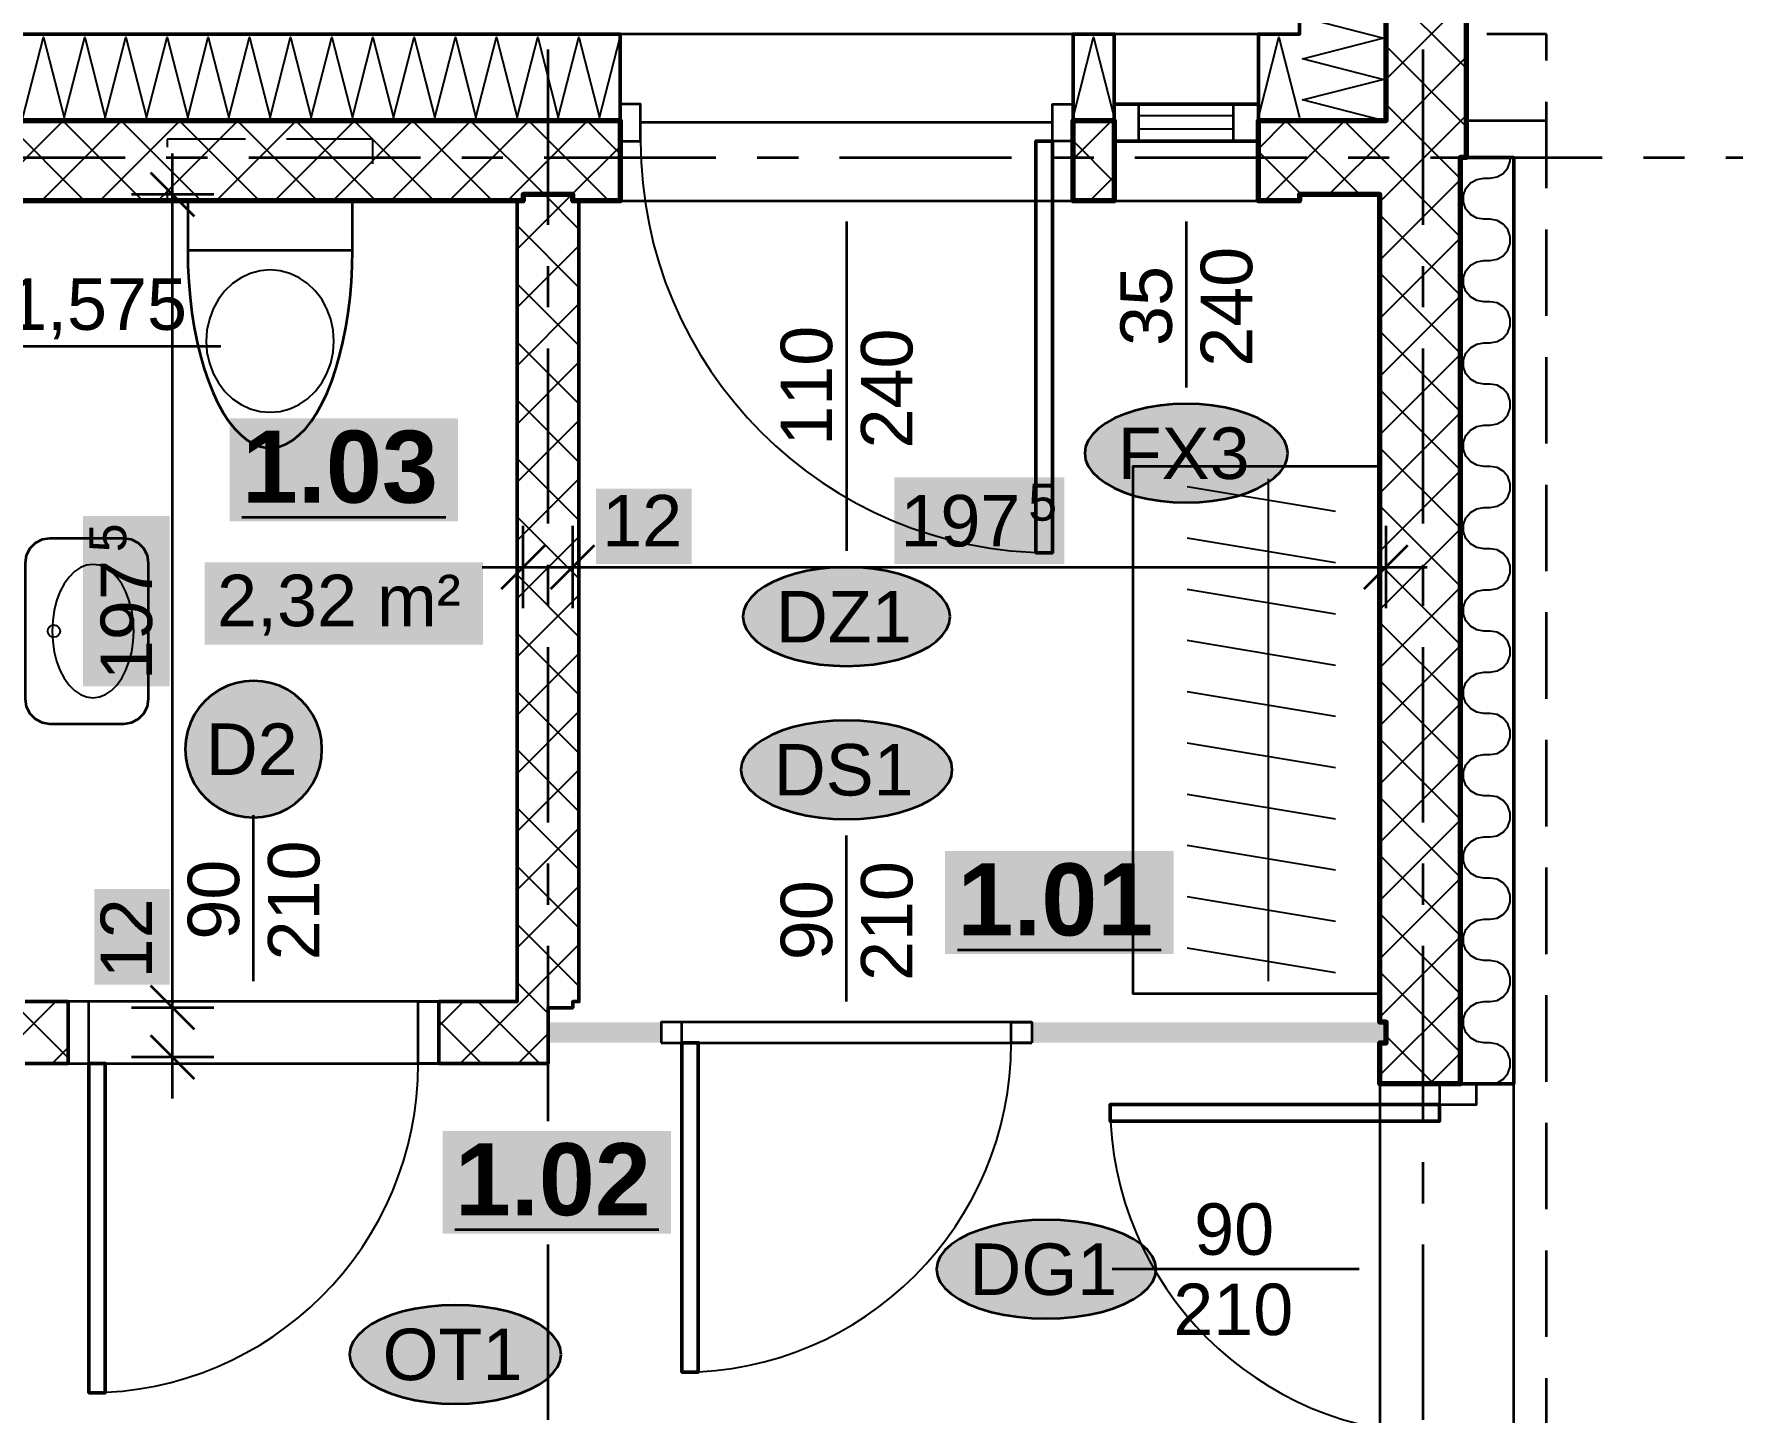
# Model space of a CAD drawing. Header units: metres. Extents: x -6.2 to 22.3, y -6.3 to 13.3.
# Drawn here: x 8.627 to 12.75, y 5.703 to 9.05 of the extents above; entities that cross this region are included whole.
import ezdxf

# ---------------------------------------------------------------- set-up
doc = ezdxf.new("R2010")
doc.units = ezdxf.units.M
doc.linetypes.add('KRESKOWA', pattern=[5.25, 4.2, -1.05])
doc.linetypes.add('PUNKTOWA', pattern=[10.5, 8.4, -1.05, 0, -1.05])
for name, color, linetype, lineweight in [('A-DRZWI', 3, 'Continuous', 35), ('A-KRESKOWANIE', 8, 'Continuous', 18), ('A-MASKA', 7, 'Continuous', 18), ('A-MEBLE', 8, 'Continuous', 18), ('A-NAD-CIECIEM', 8, 'KRESKOWA', 25), ('A-OKNA', 3, 'Continuous', 35), ('A-OPISY', 2, 'Continuous', 25), ('A-OSIE', 1, 'PUNKTOWA', 25), ('A-POMIESZCZENIA', 2, 'Continuous', 25), ('A-RZEDNE', 1, 'Continuous', 25), ('A-SANITARNE', 6, 'Continuous', 25), ('A-SCIANY-DZIAL', 7, 'Continuous', 35), ('A-SCIANY-IZOL', 4, 'Continuous', 35), ('A-SCIANY-KONSTR', 7, 'Continuous', 50), ('A-WIDOK', 7, 'Continuous', 25), ('A-WYMIARY', 1, 'Continuous', 25), ('A-WYPELNIENIA', 9, 'Continuous', 18)]:
    doc.layers.add(name, color=color, linetype=linetype, lineweight=lineweight)
doc.styles.add('PL_ARIAL', font='arial.ttf')
doc.styles.add('PL_ARIAL_B', font='arialbd.ttf')

msp = doc.modelspace()

# ---------------------------------------------------------------- hatches: boundary and pattern name
at = {"layer": 'A-MASKA', "true_color": 0xffffff}
for points in [[(10.7158, 7.763), (11.1292, 7.763), (11.1292, 7.973), (10.7158, 7.973)], [(9.9915, 7.763), (10.2236, 7.763), (10.2236, 7.9455), (9.9915, 7.9455)], [(8.956, 7.4658), (8.956, 7.8792), (8.746, 7.8792), (8.746, 7.4658)], [(8.956, 6.7415), (8.956, 6.9736), (8.7735, 6.9736), (8.7735, 6.7415)]]:
    msp.add_hatch(color=7, dxfattribs=at).paths.add_polyline_path(points)
at = {"layer": 'A-OPISY', "true_color": 0xffffff}
for points in [[(11.6716, 8.0319), (11.6695, 8.0475), (11.6632, 8.0629), (11.6528, 8.0778), (11.6386, 8.0919), (11.6206, 8.1049), (11.5994, 8.1167), (11.5751, 8.1271), (11.5483, 8.1358), (11.5194, 8.1427), (11.4888, 8.1478), (11.4572, 8.1509), (11.425, 8.1519), (11.3928, 8.1509), (11.3612, 8.1478), (11.3306, 8.1427), (11.3017, 8.1358), (11.2749, 8.1271), (11.2506, 8.1167), (11.2294, 8.1049), (11.2114, 8.0919), (11.1972, 8.0778), (11.1868, 8.0629), (11.1805, 8.0475), (11.1784, 8.0319), (11.1805, 8.0162), (11.1868, 8.0008), (11.1972, 7.986), (11.2114, 7.9719), (11.2294, 7.9588), (11.2506, 7.947), (11.2749, 7.9367), (11.3017, 7.928), (11.3306, 7.921), (11.3612, 7.916), (11.3928, 7.9129), (11.425, 7.9119), (11.4572, 7.9129), (11.4888, 7.916), (11.5194, 7.921), (11.5483, 7.928), (11.5751, 7.9367), (11.5994, 7.947), (11.6206, 7.9588), (11.6386, 7.9719), (11.6528, 7.986), (11.6632, 8.0008), (11.6695, 8.0162)], [(10.8516, 7.635), (10.8495, 7.6507), (10.843, 7.6661), (10.8325, 7.6809), (10.8179, 7.695), (10.7996, 7.7081), (10.7779, 7.7199), (10.7532, 7.7302), (10.7258, 7.7389), (10.6963, 7.7459), (10.6651, 7.7509), (10.6328, 7.754), (10.6, 7.755), (10.5672, 7.754), (10.5349, 7.7509), (10.5037, 7.7459), (10.4742, 7.7389), (10.4468, 7.7302), (10.4221, 7.7199), (10.4004, 7.7081), (10.3821, 7.695), (10.3675, 7.6809), (10.357, 7.6661), (10.3505, 7.6507), (10.3484, 7.635), (10.3505, 7.6193), (10.357, 7.6039), (10.3675, 7.5891), (10.3821, 7.575), (10.4004, 7.5619), (10.4221, 7.5501), (10.4468, 7.5398), (10.4742, 7.5311), (10.5037, 7.5241), (10.5349, 7.5191), (10.5672, 7.516), (10.6, 7.515), (10.6328, 7.516), (10.6651, 7.5191), (10.6963, 7.5241), (10.7258, 7.5311), (10.7532, 7.5398), (10.7779, 7.5501), (10.7996, 7.5619), (10.8179, 7.575), (10.8325, 7.5891), (10.843, 7.6039), (10.8495, 7.6193)], [(9.3261, 7.3131), (9.3247, 7.3348), (9.3205, 7.3561), (9.3135, 7.3767), (9.3039, 7.3962), (9.2918, 7.4142), (9.2775, 7.4306), (9.2611, 7.4449), (9.2431, 7.457), (9.2236, 7.4666), (9.203, 7.4736), (9.1817, 7.4778), (9.16, 7.4792), (9.1383, 7.4778), (9.117, 7.4736), (9.0964, 7.4666), (9.0769, 7.457), (9.0589, 7.4449), (9.0425, 7.4306), (9.0282, 7.4142), (9.0161, 7.3962), (9.0065, 7.3767), (8.9995, 7.3561), (8.9953, 7.3348), (8.9939, 7.3131), (8.9953, 7.2914), (8.9995, 7.2701), (9.0065, 7.2495), (9.0161, 7.2301), (9.0282, 7.212), (9.0425, 7.1956), (9.0589, 7.1813), (9.0769, 7.1692), (9.0964, 7.1596), (9.117, 7.1526), (9.1383, 7.1484), (9.16, 7.147), (9.1817, 7.1484), (9.203, 7.1526), (9.2236, 7.1596), (9.2431, 7.1692), (9.2611, 7.1813), (9.2775, 7.1956), (9.2918, 7.212), (9.3039, 7.2301), (9.3135, 7.2495), (9.3205, 7.2701), (9.3247, 7.2914)], [(10.8567, 7.2631), (10.8545, 7.2788), (10.848, 7.2942), (10.8372, 7.309), (10.8223, 7.3231), (10.8037, 7.3362), (10.7815, 7.348), (10.7563, 7.3583), (10.7284, 7.367), (10.6982, 7.374), (10.6664, 7.379), (10.6335, 7.3821), (10.6, 7.3831), (10.5665, 7.3821), (10.5336, 7.379), (10.5018, 7.374), (10.4716, 7.367), (10.4437, 7.3583), (10.4185, 7.348), (10.3963, 7.3362), (10.3777, 7.3231), (10.3628, 7.309), (10.352, 7.2942), (10.3455, 7.2788), (10.3433, 7.2631), (10.3455, 7.2475), (10.352, 7.2321), (10.3628, 7.2172), (10.3777, 7.2031), (10.3963, 7.1901), (10.4185, 7.1783), (10.4437, 7.1679), (10.4716, 7.1592), (10.5018, 7.1523), (10.5336, 7.1472), (10.5665, 7.1441), (10.6, 7.1431), (10.6335, 7.1441), (10.6664, 7.1472), (10.6982, 7.1523), (10.7284, 7.1592), (10.7563, 7.1679), (10.7815, 7.1783), (10.8037, 7.1901), (10.8223, 7.2031), (10.8372, 7.2172), (10.848, 7.2321), (10.8545, 7.2475)], [(11.3518, 6.05), (11.3495, 6.0657), (11.3427, 6.0811), (11.3315, 6.0959), (11.316, 6.11), (11.2967, 6.1231), (11.2736, 6.1349), (11.2474, 6.1452), (11.2184, 6.1539), (11.1871, 6.1609), (11.1541, 6.1659), (11.1198, 6.169), (11.085, 6.17), (11.0502, 6.169), (11.0159, 6.1659), (10.9829, 6.1609), (10.9516, 6.1539), (10.9226, 6.1452), (10.8964, 6.1349), (10.8733, 6.1231), (10.854, 6.11), (10.8385, 6.0959), (10.8273, 6.0811), (10.8205, 6.0657), (10.8182, 6.05), (10.8205, 6.0343), (10.8273, 6.0189), (10.8385, 6.0041), (10.854, 5.99), (10.8733, 5.9769), (10.8964, 5.9651), (10.9226, 5.9548), (10.9516, 5.9461), (10.9829, 5.9391), (11.0159, 5.9341), (11.0502, 5.931), (11.085, 5.93), (11.1198, 5.931), (11.1541, 5.9341), (11.1871, 5.9391), (11.2184, 5.9461), (11.2474, 5.9548), (11.2736, 5.9651), (11.2967, 5.9769), (11.316, 5.99), (11.3315, 6.0041), (11.3427, 6.0189), (11.3495, 6.0343)], [(9.9067, 5.8431), (9.9045, 5.8588), (9.8979, 5.8742), (9.8871, 5.889), (9.8723, 5.9031), (9.8536, 5.9162), (9.8315, 5.928), (9.8063, 5.9383), (9.7783, 5.947), (9.7482, 5.954), (9.7164, 5.959), (9.6835, 5.9621), (9.65, 5.9631), (9.6165, 5.9621), (9.5836, 5.959), (9.5518, 5.954), (9.5217, 5.947), (9.4937, 5.9383), (9.4685, 5.928), (9.4464, 5.9162), (9.4277, 5.9031), (9.4129, 5.889), (9.4021, 5.8742), (9.3955, 5.8588), (9.3933, 5.8431), (9.3955, 5.8275), (9.4021, 5.8121), (9.4129, 5.7972), (9.4277, 5.7831), (9.4464, 5.7701), (9.4685, 5.7583), (9.4937, 5.7479), (9.5217, 5.7392), (9.5518, 5.7323), (9.5836, 5.7272), (9.6165, 5.7241), (9.65, 5.7231), (9.6835, 5.7241), (9.7164, 5.7272), (9.7482, 5.7323), (9.7783, 5.7392), (9.8063, 5.7479), (9.8315, 5.7583), (9.8536, 5.7701), (9.8723, 5.7831), (9.8871, 5.7972), (9.8979, 5.8121), (9.9045, 5.8275)]]:
    msp.add_hatch(color=7, dxfattribs=at).paths.add_polyline_path(points)
at = {"layer": 'A-POMIESZCZENIA', "true_color": 0xffffff}
for points in [[(9.1018, 7.8668), (9.6568, 7.8668), (9.6568, 8.1168), (9.1018, 8.1168)], [(9.0413, 7.5668), (9.7172, 7.5668), (9.7172, 7.7668), (9.0413, 7.7668)], [(10.8391, 6.8156), (11.3941, 6.8156), (11.3941, 7.0656), (10.8391, 7.0656)], [(9.6189, 6.1361), (10.174, 6.1361), (10.174, 6.3861), (9.6189, 6.3861)]]:
    msp.add_hatch(color=7, dxfattribs=at).paths.add_polyline_path(points)
at = {"layer": 'A-WYPELNIENIA', "true_color": 0x000000}
for points in [[(9.875, 6.65), (10.15, 6.65), (10.15, 6.6), (9.875, 6.6)], [(11.91, 6.6), (11.05, 6.6), (11.05, 6.65), (11.91, 6.65)]]:
    msp.add_hatch(color=7, dxfattribs=at).paths.add_polyline_path(points)

# ---------------------------------------------------------------- linework, layer by layer
at = {"layer": 'A-DRZWI', "lineweight": 35, "ltscale": 0.05}
for points in [[(10.05, 8.79), (10.1, 8.79), (10.1, 8.88), (10.05, 8.88)], [(11.15, 8.79), (11.1, 8.79), (11.1, 8.88), (11.15, 8.88)], [(8.71, 6.55), (8.76, 6.55), (8.76, 6.7), (8.71, 6.7)], [(9.61, 6.55), (9.56, 6.55), (9.56, 6.7), (9.61, 6.7)], [(10.15, 6.6), (10.2, 6.6), (10.2, 6.65), (10.15, 6.65)], [(11.05, 6.6), (11, 6.6), (11, 6.65), (11.05, 6.65)], [(12.04, 6.5), (12.04, 6.45), (12.13, 6.45), (12.13, 6.5)]]:
    msp.add_lwpolyline(points, close=True, dxfattribs=at)
msp.add_lwpolyline([(11.1, 8.835), (10.1, 8.835)], dxfattribs=at)
at = {"layer": 'A-DRZWI', "lineweight": 50, "ltscale": 0.05}
for points in [[(11.1, 8.79), (11.1, 7.79), (11.06, 7.79), (11.06, 8.79)], [(10.2, 6.6), (10.2, 5.8), (10.24, 5.8), (10.24, 6.6)], [(8.76, 6.55), (8.76, 5.75), (8.8, 5.75), (8.8, 6.55)], [(12.04, 6.45), (11.24, 6.45), (11.24, 6.41), (12.04, 6.41)]]:
    msp.add_lwpolyline(points, close=True, dxfattribs=at)
at = {"layer": 'A-DRZWI', "lineweight": 25, "ltscale": 0.05}
for centre, radius, start, end in [((11.1, 8.79), 1, 180, 270), ((10.2, 6.6), 0.8, -90, 0), ((8.76, 6.55), 0.8, -90, 0), ((12.04, 6.45), 0.8, -180, -90)]:
    msp.add_arc(centre, radius, start, end, dxfattribs=at)
at = {"layer": 'A-KRESKOWANIE', "lineweight": 25, "ltscale": 0.05}
for points in [[(11.9025, 8.84), (11.7075, 8.89), (11.9025, 8.94), (11.7075, 8.99), (11.9025, 9.04), (11.7075, 9.09), (11.9025, 9.14), (11.7075, 9.19), (11.9025, 9.24), (11.7075, 9.29), (11.9025, 9.34), (11.7075, 9.39), (11.9025, 9.44), (11.7075, 9.49), (11.8488, 9.5262)], [(12.105, 8.9668), (11.91, 9.1618)], [(11.91, 8.9402), (12.105, 9.1352)], [(8.6, 8.8475), (8.65, 9.0425), (8.7, 8.8475), (8.75, 9.0425), (8.8, 8.8475), (8.85, 9.0425), (8.9, 8.8475), (8.95, 9.0425), (9, 8.8475), (9.05, 9.0425), (9.1, 8.8475), (9.15, 9.0425), (9.2, 8.8475), (9.25, 9.0425), (9.3, 8.8475), (9.35, 9.0425), (9.4, 8.8475), (9.45, 9.0425), (9.5, 8.8475), (9.55, 9.0425), (9.6, 8.8475), (9.65, 9.0425), (9.7, 8.8475), (9.75, 9.0425), (9.8, 8.8475), (9.85, 9.0425), (9.9, 8.8475), (9.95, 9.0425), (10, 8.8475), (10.05, 9.0425)], [(11.15, 8.8475), (11.2, 9.0425), (11.25, 8.8475)], [(11.6, 8.8475), (11.65, 9.0425), (11.7, 8.8475)], [(12.105, 8.8254), (11.91, 9.0204)], [(11.91, 8.7987), (12.105, 8.9937)], [(12.0389, 8.75), (11.91, 8.8789)], [(8.5186, 8.66), (8.6986, 8.84)], [(8.7498, 8.645), (8.5548, 8.84)], [(8.645, 8.645), (8.84, 8.84)], [(8.8912, 8.645), (8.6962, 8.84)], [(8.7864, 8.645), (8.9814, 8.84)], [(9.0327, 8.645), (8.8377, 8.84)], [(8.9278, 8.645), (9.1228, 8.84)], [(9.1741, 8.645), (8.9791, 8.84)], [(9.0693, 8.645), (9.2643, 8.84)], [(9.3155, 8.645), (9.1205, 8.84)], [(9.2107, 8.645), (9.4057, 8.84)], [(9.4569, 8.645), (9.2619, 8.84)], [(9.3521, 8.645), (9.5471, 8.84)], [(9.5984, 8.645), (9.4034, 8.84)], [(9.4935, 8.645), (9.6885, 8.84)], [(9.7398, 8.645), (9.5448, 8.84)], [(9.6349, 8.645), (9.8299, 8.84)], [(9.8662, 8.66), (9.6862, 8.84)], [(9.7764, 8.645), (9.9714, 8.84)], [(10.0226, 8.645), (9.8276, 8.84)], [(10.05, 8.759), (9.969, 8.84)], [(11.15, 8.7458), (11.2442, 8.84)], [(11.25, 8.8318), (11.2418, 8.84)], [(11.6, 8.7716), (11.6684, 8.84)], [(11.6148, 8.645), (11.8098, 8.84)], [(11.8461, 8.66), (11.6661, 8.84)], [(11.91, 8.7375), (11.8075, 8.84)], [(12.0027, 8.75), (12.105, 8.8523)], [(11.25, 8.6904), (11.15, 8.7904)], [(11.7713, 8.66), (11.91, 8.7987)], [(9.9328, 8.66), (10.05, 8.7772)], [(11.7047, 8.66), (11.6, 8.7647)], [(11.895, 8.6423), (12.0027, 8.75)], [(12.09, 8.6989), (12.0389, 8.75)], [(12.1625, 6.5), (12.1796, 6.503), (12.1946, 6.5117), (12.2058, 6.525), (12.2117, 6.5413), (12.2117, 6.5587), (12.2058, 6.575), (12.1946, 6.5883), (12.1796, 6.597), (12.1625, 6.6), (12.1475, 6.6), (12.1304, 6.603), (12.1154, 6.6117), (12.1042, 6.625), (12.0983, 6.6413), (12.0983, 6.6587), (12.1042, 6.675), (12.1154, 6.6883), (12.1304, 6.697), (12.1475, 6.7), (12.1625, 6.7), (12.1796, 6.703), (12.1946, 6.7117), (12.2058, 6.725), (12.2117, 6.7413), (12.2117, 6.7587), (12.2058, 6.775), (12.1946, 6.7883), (12.1796, 6.797), (12.1625, 6.8), (12.1475, 6.8), (12.1304, 6.803), (12.1154, 6.8117), (12.1042, 6.825), (12.0983, 6.8413), (12.0983, 6.8587), (12.1042, 6.875), (12.1154, 6.8883), (12.1304, 6.897), (12.1475, 6.9), (12.1625, 6.9), (12.1796, 6.903), (12.1946, 6.9117), (12.2058, 6.925), (12.2117, 6.9413), (12.2117, 6.9587), (12.2058, 6.975), (12.1946, 6.9883), (12.1796, 6.997), (12.1625, 7), (12.1475, 7), (12.1304, 7.003), (12.1154, 7.0117), (12.1042, 7.025), (12.0983, 7.0413), (12.0983, 7.0587), (12.1042, 7.075), (12.1154, 7.0883), (12.1304, 7.097), (12.1475, 7.1), (12.1625, 7.1), (12.1796, 7.103), (12.1946, 7.1117), (12.2058, 7.125), (12.2117, 7.1413), (12.2117, 7.1587), (12.2058, 7.175), (12.1946, 7.1883), (12.1796, 7.197), (12.1625, 7.2), (12.1475, 7.2), (12.1304, 7.203), (12.1154, 7.2117), (12.1042, 7.225), (12.0983, 7.2413), (12.0983, 7.2587), (12.1042, 7.275), (12.1154, 7.2883), (12.1304, 7.297), (12.1475, 7.3), (12.1625, 7.3), (12.1796, 7.303), (12.1946, 7.3117), (12.2058, 7.325), (12.2117, 7.3413), (12.2117, 7.3587), (12.2058, 7.375), (12.1946, 7.3883), (12.1796, 7.397), (12.1625, 7.4), (12.1475, 7.4), (12.1304, 7.403), (12.1154, 7.4117), (12.1042, 7.425), (12.0983, 7.4413), (12.0983, 7.4587), (12.1042, 7.475), (12.1154, 7.4883), (12.1304, 7.497), (12.1475, 7.5), (12.1625, 7.5), (12.1796, 7.503), (12.1946, 7.5117), (12.2058, 7.525), (12.2117, 7.5413), (12.2117, 7.5587), (12.2058, 7.575), (12.1946, 7.5883), (12.1796, 7.597), (12.1625, 7.6), (12.1475, 7.6), (12.1304, 7.603), (12.1154, 7.6117), (12.1042, 7.625), (12.0983, 7.6413), (12.0983, 7.6587), (12.1042, 7.675), (12.1154, 7.6883), (12.1304, 7.697), (12.1475, 7.7), (12.1625, 7.7), (12.1796, 7.703), (12.1946, 7.7117), (12.2058, 7.725), (12.2117, 7.7413), (12.2117, 7.7587), (12.2058, 7.775), (12.1946, 7.7883), (12.1796, 7.797), (12.1625, 7.8), (12.1475, 7.8), (12.1304, 7.803), (12.1154, 7.8117), (12.1042, 7.825), (12.0983, 7.8413), (12.0983, 7.8587), (12.1042, 7.875), (12.1154, 7.8883), (12.1304, 7.897), (12.1475, 7.9), (12.1625, 7.9), (12.1796, 7.903), (12.1946, 7.9117), (12.2058, 7.925), (12.2117, 7.9413), (12.2117, 7.9587), (12.2058, 7.975), (12.1946, 7.9883), (12.1796, 7.997), (12.1625, 8), (12.1475, 8), (12.1304, 8.003), (12.1154, 8.0117), (12.1042, 8.025), (12.0983, 8.0413), (12.0983, 8.0587), (12.1042, 8.075), (12.1154, 8.0883), (12.1304, 8.097), (12.1475, 8.1), (12.1625, 8.1), (12.1796, 8.103), (12.1946, 8.1117), (12.2058, 8.125), (12.2117, 8.1413), (12.2117, 8.1587), (12.2058, 8.175), (12.1946, 8.1883), (12.1796, 8.197), (12.1625, 8.2), (12.1475, 8.2), (12.1304, 8.203), (12.1154, 8.2117), (12.1042, 8.225), (12.0983, 8.2413), (12.0983, 8.2587), (12.1042, 8.275), (12.1154, 8.2883), (12.1304, 8.297), (12.1475, 8.3), (12.1625, 8.3), (12.1796, 8.303), (12.1946, 8.3117), (12.2058, 8.325), (12.2117, 8.3413), (12.2117, 8.3587), (12.2058, 8.375), (12.1946, 8.3883), (12.1796, 8.397), (12.1625, 8.4), (12.1475, 8.4), (12.1304, 8.403), (12.1154, 8.4117), (12.1042, 8.425), (12.0983, 8.4413), (12.0983, 8.4587), (12.1042, 8.475), (12.1154, 8.4883), (12.1304, 8.497), (12.1475, 8.5), (12.1625, 8.5), (12.1796, 8.503), (12.1946, 8.5117), (12.2058, 8.525), (12.2117, 8.5413), (12.2117, 8.5587), (12.2058, 8.575), (12.1946, 8.5883), (12.1796, 8.597), (12.1625, 8.6), (12.1475, 8.6), (12.1304, 8.603), (12.1154, 8.6117), (12.1042, 8.625), (12.0983, 8.6413), (12.0983, 8.6587), (12.1042, 8.675), (12.1154, 8.6883), (12.1304, 8.697), (12.1475, 8.7), (12.1625, 8.7), (12.1796, 8.703), (12.1946, 8.7117), (12.2058, 8.725), (12.2117, 8.7413), (12.2117, 8.75)], [(11.1906, 8.645), (11.25, 8.7044)], [(12.09, 8.5575), (11.91, 8.7375)], [(9.8, 8.5272), (9.9328, 8.66)], [(9.95, 8.5762), (9.8662, 8.66)], [(11.895, 8.5009), (12.09, 8.6959)], [(11.154, 8.645), (11.15, 8.649)], [(9.95, 8.4348), (9.8, 8.5848)], [(12.09, 8.4161), (11.895, 8.6111)], [(9.8, 8.3858), (9.95, 8.5358)], [(11.895, 8.3595), (12.09, 8.5545)], [(12.09, 8.2747), (11.895, 8.4697)], [(9.95, 8.2934), (9.8, 8.4434)], [(11.895, 8.218), (12.09, 8.413)], [(9.8, 8.2444), (9.95, 8.3944)], [(9.95, 8.1519), (9.8, 8.3019)], [(12.09, 8.1333), (11.895, 8.3283)], [(9.8, 8.1029), (9.95, 8.2529)], [(11.895, 8.0766), (12.09, 8.2716)], [(12.09, 7.9918), (11.895, 8.1868)], [(9.95, 8.0105), (9.8, 8.1605)], [(11.895, 7.9352), (12.09, 8.1302)], [(9.8, 7.9615), (9.95, 8.1115)], [(12.09, 7.8504), (11.895, 8.0454)], [(9.95, 7.8691), (9.8, 8.0191)], [(9.8, 7.8201), (9.95, 7.9701)], [(11.895, 7.7938), (12.09, 7.9888)], [(9.95, 7.7277), (9.8, 7.8777)], [(12.09, 7.709), (11.895, 7.904)], [(11.895, 7.6524), (12.09, 7.8474)], [(9.8, 7.6787), (9.95, 7.8287)], [(12.09, 7.5676), (11.895, 7.7626)], [(9.95, 7.5862), (9.8, 7.7362)], [(9.8, 7.5373), (9.95, 7.6873)], [(11.895, 7.5109), (12.09, 7.7059)], [(9.95, 7.4448), (9.8, 7.5948)], [(12.09, 7.4261), (11.895, 7.6211)], [(11.895, 7.3695), (12.09, 7.5645)], [(9.8, 7.3958), (9.95, 7.5458)], [(12.09, 7.2847), (11.895, 7.4797)], [(9.95, 7.3034), (9.8, 7.4534)], [(11.895, 7.2281), (12.09, 7.4231)], [(9.8, 7.2544), (9.95, 7.4044)], [(9.95, 7.162), (9.8, 7.312)], [(12.09, 7.1433), (11.895, 7.3383)], [(9.8, 7.113), (9.95, 7.263)], [(11.895, 7.0867), (12.09, 7.2817)], [(12.09, 7.0019), (11.895, 7.1969)], [(9.95, 7.0206), (9.8, 7.1706)], [(11.895, 6.9453), (12.09, 7.1403)], [(9.8, 6.9716), (9.95, 7.1216)], [(12.09, 6.8605), (11.895, 7.0555)], [(9.95, 6.8791), (9.8, 7.0291)], [(9.8, 6.8302), (9.95, 6.9802)], [(11.895, 6.8038), (12.09, 6.9988)], [(9.95, 6.7377), (9.8, 6.8877)], [(12.09, 6.719), (11.895, 6.914)], [(11.895, 6.6624), (12.09, 6.8574)], [(9.8113, 6.7), (9.95, 6.8387)], [(12.09, 6.5776), (11.895, 6.7726)], [(9.8613, 6.685), (9.8, 6.7463)], [(8.59, 6.6101), (8.6799, 6.7)], [(8.71, 6.5635), (8.59, 6.6835)], [(9.61, 6.6402), (9.6698, 6.7)], [(9.6613, 6.55), (9.8113, 6.7)], [(9.8549, 6.55), (9.7049, 6.7)], [(9.875, 6.6713), (9.8613, 6.685)], [(11.895, 6.521), (12.09, 6.716)], [(9.7135, 6.55), (9.61, 6.6535)], [(9.8027, 6.55), (9.875, 6.6223)], [(12.0262, 6.5), (11.91, 6.6162)], [(8.6713, 6.55), (8.71, 6.5887)], [(12.0154, 6.5), (12.09, 6.5746)], [(12.1475, 6.5), (12.1625, 6.5)]]:
    msp.add_lwpolyline(points, dxfattribs=at)
at = {"layer": 'A-MEBLE', "lineweight": 35, "ltscale": 0.05}
msp.add_lwpolyline([(11.895, 6.72), (11.895, 8), (11.295, 8), (11.295, 6.72)], close=True, dxfattribs=at)
at = {"layer": 'A-MEBLE', "lineweight": 25, "ltscale": 0.05}
for points in [[(11.625, 6.75), (11.625, 7.97)], [(11.787, 7.89), (11.427, 7.95)], [(11.787, 7.7656), (11.427, 7.8256)], [(11.787, 7.6411), (11.427, 7.7011)], [(11.787, 7.5167), (11.427, 7.5767)], [(11.787, 7.3922), (11.427, 7.4522)], [(11.787, 7.2678), (11.427, 7.3278)], [(11.787, 7.1433), (11.427, 7.2033)], [(11.787, 7.0189), (11.427, 7.0789)], [(11.787, 6.8944), (11.427, 6.9544)], [(11.787, 6.77), (11.427, 6.83)]]:
    msp.add_lwpolyline(points, dxfattribs=at)
at = {"layer": 'A-NAD-CIECIEM', "linetype": 'KRESKOWA', "lineweight": 35, "ltscale": 0.05, "flags": 128}
for points in [[(12.3, 3.0955), (12.3, 9.05), (12.1055, 9.05)], [(12.1055, 8.84), (12.2995, 8.84)]]:
    msp.add_lwpolyline(points, dxfattribs=at)
at = {"layer": 'A-OKNA', "lineweight": 50, "ltscale": 0.05}
msp.add_lwpolyline([(11.6, 8.79), (11.25, 8.79), (11.25, 8.88), (11.6, 8.88)], close=True, dxfattribs=at)
at = {"layer": 'A-OKNA', "lineweight": 35, "ltscale": 0.05}
for points in [[(11.31, 8.79), (11.31, 8.88)], [(11.54, 8.79), (11.54, 8.88)]]:
    msp.add_lwpolyline(points, dxfattribs=at)
at = {"layer": 'A-OKNA', "lineweight": 25, "ltscale": 0.05}
for points in [[(11.54, 8.8512), (11.31, 8.8512)], [(11.54, 8.8188), (11.31, 8.8188)]]:
    msp.add_lwpolyline(points, dxfattribs=at)
at = {"layer": 'A-OPISY', "lineweight": 35, "ltscale": 0.05}
for points in [[(11.6716, 8.0319), (11.6695, 8.0475), (11.6632, 8.0629), (11.6528, 8.0778), (11.6386, 8.0919), (11.6206, 8.1049), (11.5994, 8.1167), (11.5751, 8.1271), (11.5483, 8.1358), (11.5194, 8.1427), (11.4888, 8.1478), (11.4572, 8.1509), (11.425, 8.1519), (11.3928, 8.1509), (11.3612, 8.1478), (11.3306, 8.1427), (11.3017, 8.1358), (11.2749, 8.1271), (11.2506, 8.1167), (11.2294, 8.1049), (11.2114, 8.0919), (11.1972, 8.0778), (11.1868, 8.0629), (11.1805, 8.0475), (11.1784, 8.0319), (11.1805, 8.0162), (11.1868, 8.0008), (11.1972, 7.986), (11.2114, 7.9719), (11.2294, 7.9588), (11.2506, 7.947), (11.2749, 7.9367), (11.3017, 7.928), (11.3306, 7.921), (11.3612, 7.916), (11.3928, 7.9129), (11.425, 7.9119), (11.4572, 7.9129), (11.4888, 7.916), (11.5194, 7.921), (11.5483, 7.928), (11.5751, 7.9367), (11.5994, 7.947), (11.6206, 7.9588), (11.6386, 7.9719), (11.6528, 7.986), (11.6632, 8.0008), (11.6695, 8.0162)], [(10.8516, 7.635), (10.8495, 7.6507), (10.843, 7.6661), (10.8325, 7.6809), (10.8179, 7.695), (10.7996, 7.7081), (10.7779, 7.7199), (10.7532, 7.7302), (10.7258, 7.7389), (10.6963, 7.7459), (10.6651, 7.7509), (10.6328, 7.754), (10.6, 7.755), (10.5672, 7.754), (10.5349, 7.7509), (10.5037, 7.7459), (10.4742, 7.7389), (10.4468, 7.7302), (10.4221, 7.7199), (10.4004, 7.7081), (10.3821, 7.695), (10.3675, 7.6809), (10.357, 7.6661), (10.3505, 7.6507), (10.3484, 7.635), (10.3505, 7.6193), (10.357, 7.6039), (10.3675, 7.5891), (10.3821, 7.575), (10.4004, 7.5619), (10.4221, 7.5501), (10.4468, 7.5398), (10.4742, 7.5311), (10.5037, 7.5241), (10.5349, 7.5191), (10.5672, 7.516), (10.6, 7.515), (10.6328, 7.516), (10.6651, 7.5191), (10.6963, 7.5241), (10.7258, 7.5311), (10.7532, 7.5398), (10.7779, 7.5501), (10.7996, 7.5619), (10.8179, 7.575), (10.8325, 7.5891), (10.843, 7.6039), (10.8495, 7.6193)], [(9.3261, 7.3131), (9.3247, 7.3348), (9.3205, 7.3561), (9.3135, 7.3767), (9.3039, 7.3962), (9.2918, 7.4142), (9.2775, 7.4306), (9.2611, 7.4449), (9.2431, 7.457), (9.2236, 7.4666), (9.203, 7.4736), (9.1817, 7.4778), (9.16, 7.4792), (9.1383, 7.4778), (9.117, 7.4736), (9.0964, 7.4666), (9.0769, 7.457), (9.0589, 7.4449), (9.0425, 7.4306), (9.0282, 7.4142), (9.0161, 7.3962), (9.0065, 7.3767), (8.9995, 7.3561), (8.9953, 7.3348), (8.9939, 7.3131), (8.9953, 7.2914), (8.9995, 7.2701), (9.0065, 7.2495), (9.0161, 7.2301), (9.0282, 7.212), (9.0425, 7.1956), (9.0589, 7.1813), (9.0769, 7.1692), (9.0964, 7.1596), (9.117, 7.1526), (9.1383, 7.1484), (9.16, 7.147), (9.1817, 7.1484), (9.203, 7.1526), (9.2236, 7.1596), (9.2431, 7.1692), (9.2611, 7.1813), (9.2775, 7.1956), (9.2918, 7.212), (9.3039, 7.2301), (9.3135, 7.2495), (9.3205, 7.2701), (9.3247, 7.2914)], [(10.8567, 7.2631), (10.8545, 7.2788), (10.848, 7.2942), (10.8372, 7.309), (10.8223, 7.3231), (10.8037, 7.3362), (10.7815, 7.348), (10.7563, 7.3583), (10.7284, 7.367), (10.6982, 7.374), (10.6664, 7.379), (10.6335, 7.3821), (10.6, 7.3831), (10.5665, 7.3821), (10.5336, 7.379), (10.5018, 7.374), (10.4716, 7.367), (10.4437, 7.3583), (10.4185, 7.348), (10.3963, 7.3362), (10.3777, 7.3231), (10.3628, 7.309), (10.352, 7.2942), (10.3455, 7.2788), (10.3433, 7.2631), (10.3455, 7.2475), (10.352, 7.2321), (10.3628, 7.2172), (10.3777, 7.2031), (10.3963, 7.1901), (10.4185, 7.1783), (10.4437, 7.1679), (10.4716, 7.1592), (10.5018, 7.1523), (10.5336, 7.1472), (10.5665, 7.1441), (10.6, 7.1431), (10.6335, 7.1441), (10.6664, 7.1472), (10.6982, 7.1523), (10.7284, 7.1592), (10.7563, 7.1679), (10.7815, 7.1783), (10.8037, 7.1901), (10.8223, 7.2031), (10.8372, 7.2172), (10.848, 7.2321), (10.8545, 7.2475)], [(11.3518, 6.05), (11.3495, 6.0657), (11.3427, 6.0811), (11.3315, 6.0959), (11.316, 6.11), (11.2967, 6.1231), (11.2736, 6.1349), (11.2474, 6.1452), (11.2184, 6.1539), (11.1871, 6.1609), (11.1541, 6.1659), (11.1198, 6.169), (11.085, 6.17), (11.0502, 6.169), (11.0159, 6.1659), (10.9829, 6.1609), (10.9516, 6.1539), (10.9226, 6.1452), (10.8964, 6.1349), (10.8733, 6.1231), (10.854, 6.11), (10.8385, 6.0959), (10.8273, 6.0811), (10.8205, 6.0657), (10.8182, 6.05), (10.8205, 6.0343), (10.8273, 6.0189), (10.8385, 6.0041), (10.854, 5.99), (10.8733, 5.9769), (10.8964, 5.9651), (10.9226, 5.9548), (10.9516, 5.9461), (10.9829, 5.9391), (11.0159, 5.9341), (11.0502, 5.931), (11.085, 5.93), (11.1198, 5.931), (11.1541, 5.9341), (11.1871, 5.9391), (11.2184, 5.9461), (11.2474, 5.9548), (11.2736, 5.9651), (11.2967, 5.9769), (11.316, 5.99), (11.3315, 6.0041), (11.3427, 6.0189), (11.3495, 6.0343)], [(9.9067, 5.8431), (9.9045, 5.8588), (9.8979, 5.8742), (9.8871, 5.889), (9.8723, 5.9031), (9.8536, 5.9162), (9.8315, 5.928), (9.8063, 5.9383), (9.7783, 5.947), (9.7482, 5.954), (9.7164, 5.959), (9.6835, 5.9621), (9.65, 5.9631), (9.6165, 5.9621), (9.5836, 5.959), (9.5518, 5.954), (9.5217, 5.947), (9.4937, 5.9383), (9.4685, 5.928), (9.4464, 5.9162), (9.4277, 5.9031), (9.4129, 5.889), (9.4021, 5.8742), (9.3955, 5.8588), (9.3933, 5.8431), (9.3955, 5.8275), (9.4021, 5.8121), (9.4129, 5.7972), (9.4277, 5.7831), (9.4464, 5.7701), (9.4685, 5.7583), (9.4937, 5.7479), (9.5217, 5.7392), (9.5518, 5.7323), (9.5836, 5.7272), (9.6165, 5.7241), (9.65, 5.7231), (9.6835, 5.7241), (9.7164, 5.7272), (9.7482, 5.7323), (9.7783, 5.7392), (9.8063, 5.7479), (9.8315, 5.7583), (9.8536, 5.7701), (9.8723, 5.7831), (9.8871, 5.7972), (9.8979, 5.8121), (9.9045, 5.8275)]]:
    msp.add_lwpolyline(points, close=True, dxfattribs=at)
at = {"layer": 'A-OSIE', "linetype": 'PUNKTOWA', "lineweight": 35, "ltscale": 0.050668, "flags": 128}
for points in [[(9.875, -5.2), (9.875, 12.25)], [(12, -5.2), (12, 12.25)]]:
    msp.add_lwpolyline(points, dxfattribs=at)
at = {"layer": 'A-OSIE', "linetype": 'PUNKTOWA', "lineweight": 35, "ltscale": 0.049691, "flags": 128}
msp.add_lwpolyline([(-5.2, 8.75), (21.305, 8.75)], dxfattribs=at)
at = {"layer": 'A-POMIESZCZENIA', "lineweight": 35, "ltscale": 0.05}
for points in [[(9.1318, 7.8768), (9.6268, 7.8768)], [(10.8691, 6.8256), (11.3641, 6.8256)], [(9.6489, 6.1461), (10.144, 6.1461)]]:
    msp.add_lwpolyline(points, dxfattribs=at)
at = {"layer": 'A-RZEDNE', "lineweight": 35, "ltscale": 0.05}
msp.add_lwpolyline([(8.3644, 8.2916), (9.0802, 8.2916)], dxfattribs=at)
at = {"layer": 'A-SANITARNE', "linetype": 'KRESKOWA', "lineweight": 25, "ltscale": 0.05, "flags": 128}
msp.add_lwpolyline([(9.45, 8.795), (8.95, 8.795), (8.95, 8.645), (9.45, 8.645)], close=True, dxfattribs=at)
at = {"layer": 'A-SANITARNE', "lineweight": 35, "ltscale": 0.05}
for points in [[(9.4, 8.645), (9, 8.645), (9, 8.525), (9.4, 8.525)], [(8.605, 7.435), (8.6079, 7.4165), (8.6165, 7.3997), (8.6297, 7.3865), (8.6465, 7.3779), (8.665, 7.375), (8.845, 7.375), (8.8635, 7.3779), (8.8803, 7.3865), (8.8935, 7.3997), (8.9021, 7.4165), (8.905, 7.435), (8.905, 7.765), (8.9021, 7.7835), (8.8935, 7.8003), (8.8803, 7.8135), (8.8635, 7.8221), (8.845, 7.825), (8.665, 7.825), (8.6465, 7.8221), (8.6297, 7.8135), (8.6165, 7.8003), (8.6079, 7.7835), (8.605, 7.765)]]:
    msp.add_lwpolyline(points, close=True, dxfattribs=at)
msp.add_lwpolyline([(9, 8.525), (9.0006, 8.4864), (9.0026, 8.448), (9.0058, 8.4101), (9.0103, 8.373), (9.016, 8.3369), (9.0229, 8.3019), (9.031, 8.2685), (9.0401, 8.2366), (9.0503, 8.2067), (9.0615, 8.1788), (9.0735, 8.1532), (9.0864, 8.13), (9.1, 8.1093), (9.1143, 8.0913), (9.1291, 8.0762), (9.1444, 8.064), (9.16, 8.0547), (9.1759, 8.0485), (9.1919, 8.0454), (9.2081, 8.0454), (9.2241, 8.0485), (9.24, 8.0547), (9.2556, 8.064), (9.2709, 8.0762), (9.2857, 8.0913), (9.3, 8.1093), (9.3136, 8.13), (9.3265, 8.1532), (9.3385, 8.1788), (9.3497, 8.2067), (9.3599, 8.2366), (9.369, 8.2685), (9.3771, 8.3019), (9.384, 8.3369), (9.3897, 8.373), (9.3942, 8.4101), (9.3974, 8.448), (9.3994, 8.4864), (9.4, 8.525)], dxfattribs=at)
at = {"layer": 'A-SANITARNE', "lineweight": 25, "ltscale": 0.05}
for points in [[(9.045, 8.3042), (9.0469, 8.2772), (9.0526, 8.2508), (9.0619, 8.2258), (9.0746, 8.2026), (9.0904, 8.182), (9.1089, 8.1644), (9.1296, 8.1502), (9.1521, 8.1399), (9.1758, 8.1335), (9.2, 8.1314), (9.2242, 8.1335), (9.2479, 8.1399), (9.2704, 8.1502), (9.2911, 8.1644), (9.3096, 8.182), (9.3254, 8.2026), (9.3381, 8.2258), (9.3474, 8.2508), (9.3531, 8.2772), (9.355, 8.3042), (9.3531, 8.3312), (9.3474, 8.3576), (9.3381, 8.3826), (9.3254, 8.4058), (9.3096, 8.4264), (9.2911, 8.444), (9.2704, 8.4582), (9.2479, 8.4685), (9.2242, 8.4749), (9.2, 8.477), (9.1758, 8.4749), (9.1521, 8.4685), (9.1296, 8.4582), (9.1089, 8.444), (9.0904, 8.4264), (9.0746, 8.4058), (9.0619, 8.3826), (9.0526, 8.3576), (9.0469, 8.3312)], [(8.77, 7.438), (8.7855, 7.44), (8.8006, 7.4459), (8.8149, 7.4557), (8.8282, 7.4689), (8.84, 7.4854), (8.8501, 7.5048), (8.8582, 7.5265), (8.8642, 7.5499), (8.8678, 7.5747), (8.869, 7.6), (8.8678, 7.6253), (8.8642, 7.6501), (8.8582, 7.6735), (8.8501, 7.6952), (8.84, 7.7146), (8.8282, 7.7311), (8.8149, 7.7443), (8.8006, 7.7541), (8.7855, 7.76), (8.77, 7.762), (8.7545, 7.76), (8.7394, 7.7541), (8.7251, 7.7443), (8.7118, 7.7311), (8.7, 7.7146), (8.6899, 7.6952), (8.6818, 7.6735), (8.6758, 7.6501), (8.6722, 7.6253), (8.671, 7.6), (8.6722, 7.5747), (8.6758, 7.5499), (8.6818, 7.5265), (8.6899, 7.5048), (8.7, 7.4854), (8.7118, 7.4689), (8.7251, 7.4557), (8.7394, 7.4459), (8.7545, 7.44)]]:
    msp.add_lwpolyline(points, close=True, dxfattribs=at)
msp.add_circle((8.675, 7.6), 0.015, dxfattribs=at)
at = {"layer": 'A-SCIANY-DZIAL', "lineweight": 50, "ltscale": 0.05}
msp.add_lwpolyline([(9.61, 6.565), (9.61, 6.7), (9.61, 6.7), (9.61, 6.7), (9.61, 6.7), (9.61, 6.7), (9.8, 6.7), (9.8, 6.7), (9.8, 6.7), (9.8, 6.7), (9.8, 6.7), (9.8, 6.7), (9.8, 6.7), (9.8, 6.7), (9.8, 6.7), (9.8, 6.7), (9.8, 6.7), (9.8, 6.7), (9.8, 6.7), (9.8, 6.7), (9.8, 6.7), (9.8, 6.7), (9.8, 6.7), (9.8, 8.645), (9.8, 8.645), (9.8, 8.645), (9.815, 8.645), (9.815, 8.645), (9.815, 8.645), (9.815, 8.645), (9.815, 8.645), (9.815, 8.645), (9.815, 8.645), (9.815, 8.645), (9.815, 8.645), (9.815, 8.645), (9.815, 8.645), (9.815, 8.645), (9.815, 8.645), (9.815, 8.645), (9.815, 8.645), (9.815, 8.645), (9.815, 8.645), (9.815, 8.66), (9.815, 8.66), (9.815, 8.66), (9.935, 8.66), (9.935, 8.66), (9.935, 8.66), (9.935, 8.645), (9.935, 8.645), (9.935, 8.645), (9.935, 8.645), (9.935, 8.645), (9.935, 8.645), (9.935, 8.645), (9.935, 8.645), (9.935, 8.645), (9.935, 8.645), (9.935, 8.645), (9.935, 8.645), (9.935, 8.645), (9.935, 8.645), (9.935, 8.645), (9.935, 8.645), (9.935, 8.645), (9.95, 8.645), (9.95, 8.645), (9.95, 8.645), (9.95, 6.7), (9.95, 6.7), (9.95, 6.7), (9.935, 6.7), (9.935, 6.7), (9.935, 6.7), (9.935, 6.7), (9.935, 6.7), (9.935, 6.7), (9.935, 6.7), (9.935, 6.7), (9.935, 6.7), (9.935, 6.7), (9.935, 6.7), (9.935, 6.7), (9.935, 6.7), (9.935, 6.7), (9.935, 6.7), (9.935, 6.7), (9.935, 6.7), (9.935, 6.685), (9.935, 6.685), (9.935, 6.685), (9.875, 6.685), (9.875, 6.685), (9.875, 6.685), (9.875, 6.685), (9.875, 6.685), (9.875, 6.685), (9.875, 6.685), (9.875, 6.685), (9.875, 6.685), (9.875, 6.685), (9.875, 6.685), (9.875, 6.685), (9.875, 6.685), (9.875, 6.685), (9.875, 6.685), (9.875, 6.685), (9.875, 6.685), (9.875, 6.55), (9.875, 6.55), (9.875, 6.55), (9.875, 6.55), (9.61, 6.55), (9.61, 6.55), (9.61, 6.55), (9.61, 6.55), (9.61, 6.565)], close=True, dxfattribs=at)
msp.add_lwpolyline([(8.605, 6.7), (8.71, 6.7), (8.71, 6.7), (8.71, 6.7), (8.71, 6.7), (8.71, 6.7), (8.71, 6.55), (8.71, 6.55), (8.71, 6.55), (8.71, 6.55), (8.605, 6.55)], dxfattribs=at)
at = {"layer": 'A-SCIANY-IZOL', "lineweight": 50, "ltscale": 0.05}
msp.add_lwpolyline([(11.91, 9.465), (11.91, 8.84), (11.91, 8.84), (11.91, 8.84), (11.6, 8.84), (11.6, 8.84), (11.6, 8.84), (11.6, 9.05), (11.6, 9.05), (11.6, 9.05), (11.7, 9.05), (11.7, 9.05), (11.7, 9.05), (11.7, 9.05), (11.7, 9.05), (11.7, 9.05), (11.7, 9.05), (11.7, 9.05), (11.7, 9.05), (11.7, 9.05), (11.7, 9.05), (11.7, 9.05), (11.7, 9.05), (11.7, 9.05), (11.7, 9.05), (11.7, 9.05), (11.7, 9.05), (11.7, 9.675)], dxfattribs=at)
for points in [[(5.1, 8.84), (5.1, 8.84), (5.1, 9.05), (5.1, 9.05), (5.1, 9.05), (10.05, 9.05), (10.05, 9.05), (10.05, 9.05), (10.05, 8.84), (10.05, 8.84), (10.05, 8.84), (5.1, 8.84)], [(11.15, 8.84), (11.15, 8.84), (11.15, 9.05), (11.15, 9.05), (11.15, 9.05), (11.25, 9.05), (11.25, 9.05), (11.25, 9.05), (11.25, 8.84), (11.25, 8.84), (11.25, 8.84), (11.15, 8.84)], [(12.09, 6.5), (12.09, 6.5), (12.09, 6.5), (12.09, 8.75), (12.09, 8.75), (12.09, 8.75), (12.09, 8.75), (12.09, 8.75), (12.22, 8.75), (12.22, 8.75), (12.22, 8.75), (12.22, 8.75), (12.22, 8.75), (12.22, 6.5), (12.22, 6.5), (12.22, 6.5), (12.22, 6.5), (12.09, 6.5)]]:
    msp.add_lwpolyline(points, close=True, dxfattribs=at)
at = {"layer": 'A-SCIANY-KONSTR', "lineweight": 70, "ltscale": 0.05}
for points in [[(12.105, 9.27), (12.105, 8.75), (12.105, 8.75), (12.105, 8.75), (12.105, 8.75), (12.105, 8.75), (12.09, 8.75), (12.09, 8.75), (12.09, 8.75), (12.09, 8.75), (12.09, 8.75), (12.09, 8.75), (12.09, 8.75), (12.09, 8.75), (12.09, 8.75), (12.09, 8.75), (12.09, 8.75), (12.09, 8.75), (12.09, 8.75), (12.09, 8.75), (12.09, 8.75), (12.09, 8.75), (12.09, 8.75), (12.09, 6.5), (12.09, 6.5), (12.09, 6.5), (12.09, 6.5), (11.895, 6.5), (11.895, 6.5), (11.895, 6.5), (11.895, 6.5), (11.895, 6.6), (11.895, 6.6), (11.895, 6.6), (11.895, 6.6), (11.91, 6.6), (11.91, 6.6), (11.91, 6.6), (11.91, 6.6), (11.91, 6.6), (11.91, 6.6), (11.91, 6.6), (11.91, 6.6), (11.91, 6.6), (11.91, 6.6), (11.91, 6.6), (11.91, 6.6), (11.91, 6.6), (11.91, 6.6), (11.91, 6.6), (11.91, 6.6), (11.91, 6.6), (11.91, 6.65), (11.91, 6.65), (11.91, 6.65), (11.91, 6.65), (11.91, 6.65), (11.91, 6.65), (11.91, 6.65), (11.91, 6.65), (11.91, 6.65), (11.91, 6.65), (11.91, 6.65), (11.91, 6.65), (11.91, 6.65), (11.91, 6.65), (11.91, 6.65), (11.91, 6.65), (11.91, 6.65), (11.895, 6.65), (11.895, 6.65), (11.895, 6.65), (11.895, 6.65), (11.895, 8.66), (11.895, 8.66), (11.895, 8.66), (11.895, 8.66), (11.895, 8.66), (11.895, 8.66), (11.895, 8.66), (11.895, 8.66), (11.895, 8.66), (11.895, 8.66), (11.895, 8.66), (11.895, 8.66), (11.895, 8.66), (11.895, 8.66), (11.895, 8.66), (11.895, 8.66), (11.895, 8.66), (11.7, 8.66), (11.7, 8.66), (11.7, 8.66), (11.7, 8.66), (11.7, 8.66), (11.7, 8.66), (11.7, 8.66), (11.7, 8.66), (11.7, 8.66), (11.7, 8.66), (11.7, 8.66), (11.7, 8.66), (11.7, 8.66), (11.7, 8.66), (11.7, 8.66), (11.7, 8.66), (11.7, 8.66), (11.7, 8.645), (11.7, 8.645), (11.7, 8.645), (11.7, 8.645), (11.7, 8.645), (11.6, 8.645), (11.6, 8.645), (11.6, 8.645), (11.6, 8.645), (11.6, 8.645), (11.6, 8.84), (11.6, 8.84), (11.6, 8.84), (11.6, 8.84), (11.6, 8.84), (11.91, 8.84), (11.91, 8.84), (11.91, 8.84), (11.91, 8.84), (11.91, 8.84), (11.91, 8.84), (11.91, 8.84), (11.91, 8.84), (11.91, 8.84), (11.91, 8.84), (11.91, 8.84), (11.91, 8.84), (11.91, 8.84), (11.91, 8.84), (11.91, 8.84), (11.91, 8.84), (11.91, 8.84), (11.91, 9.285)], [(5.1, 8.84), (10.05, 8.84), (10.05, 8.84), (10.05, 8.84), (10.05, 8.84), (10.05, 8.84), (10.05, 8.645), (10.05, 8.645), (10.05, 8.645), (10.05, 8.645), (10.05, 8.645), (9.935, 8.645), (9.935, 8.645), (9.935, 8.645), (9.935, 8.645), (9.935, 8.645), (9.935, 8.66), (9.935, 8.66), (9.935, 8.66), (9.935, 8.66), (9.935, 8.66), (9.935, 8.66), (9.935, 8.66), (9.935, 8.66), (9.935, 8.66), (9.935, 8.66), (9.935, 8.66), (9.935, 8.66), (9.935, 8.66), (9.935, 8.66), (9.935, 8.66), (9.935, 8.66), (9.935, 8.66), (9.815, 8.66), (9.815, 8.66), (9.815, 8.66), (9.815, 8.66), (9.815, 8.66), (9.815, 8.66), (9.815, 8.66), (9.815, 8.66), (9.815, 8.66), (9.815, 8.66), (9.815, 8.66), (9.815, 8.66), (9.815, 8.66), (9.815, 8.66), (9.815, 8.66), (9.815, 8.66), (9.815, 8.66), (9.815, 8.645), (9.815, 8.645), (9.815, 8.645), (9.815, 8.645), (9.815, 8.645), (8.59, 8.645)]]:
    msp.add_lwpolyline(points, dxfattribs=at)
msp.add_lwpolyline([(11.15, 8.645), (11.15, 8.645), (11.15, 8.645), (11.15, 8.84), (11.15, 8.84), (11.15, 8.84), (11.15, 8.84), (11.15, 8.84), (11.25, 8.84), (11.25, 8.84), (11.25, 8.84), (11.25, 8.84), (11.25, 8.84), (11.25, 8.645), (11.25, 8.645), (11.25, 8.645), (11.25, 8.645), (11.25, 8.645), (11.15, 8.645), (11.15, 8.645)], close=True, dxfattribs=at)
at = {"layer": 'A-WIDOK', "lineweight": 35, "ltscale": 0.05}
for points in [[(11.1495, 9.05), (10.0505, 9.05)], [(11.5995, 9.05), (11.2505, 9.05)], [(10.0505, 8.645), (11.1495, 8.645)], [(11.2505, 8.645), (11.5995, 8.645)], [(9.6095, 6.7), (8.7105, 6.7)], [(11.0495, 6.65), (10.1505, 6.65)], [(10.1505, 6.6), (11.0495, 6.6)], [(8.7105, 6.55), (9.6095, 6.55)], [(11.895, 6.4995), (11.895, 5.6005)], [(12.22, 5.6005), (12.22, 6.4995)]]:
    msp.add_lwpolyline(points, dxfattribs=at)
at = {"layer": 'A-WYMIARY', "lineweight": 35, "ltscale": 0.05}
for points in [[(8.9635, 6.465), (8.9635, 8.76)], [(9.0165, 8.607), (8.9105, 8.713)], [(9.0635, 8.66), (8.8635, 8.66)], [(10.6, 8.595), (10.6, 7.795)], [(11.425, 8.595), (11.425, 8.1919)], [(9.815, 7.6555), (9.815, 7.8555)], [(9.935, 7.6555), (9.935, 7.8555)], [(11.91, 7.6555), (11.91, 7.8555)], [(9.762, 7.7025), (9.868, 7.8085)], [(9.882, 7.7025), (9.988, 7.8085)], [(11.857, 7.7025), (11.963, 7.8085)], [(9.715, 7.7555), (12.01, 7.7555)], [(9.16, 6.75), (9.16, 7.1531)], [(10.6, 6.7), (10.6, 7.1031)], [(9.0165, 6.632), (8.9105, 6.738)], [(9.0635, 6.685), (8.8635, 6.685)], [(9.0165, 6.512), (8.9105, 6.618)], [(9.0635, 6.565), (8.8635, 6.565)], [(11.845, 6.05), (11.245, 6.05)]]:
    msp.add_lwpolyline(points, dxfattribs=at)

# ---------------------------------------------------------------- texts
at = {"layer": 'A-OPISY', "style": 'PL_ARIAL'}
for s, p in [('FX3', (11.2584, 7.9694)), ('DZ1', (10.4284, 7.5725)), ('D2', (9.0439, 7.2506)), ('DS1', (10.4233, 7.2006)), ('DG1', (10.8982, 5.9875)), ('OT1', (9.4733, 5.7806))]:
    msp.add_text(s, height=0.125, dxfattribs=at).set_placement(p)
at = {"layer": 'A-POMIESZCZENIA'}
for s, height, style, p in [('1.03', 0.175, 'PL_ARIAL_B', (9.1318, 7.9118)), ('2,32 m²', 0.125, 'PL_ARIAL', (9.0713, 7.6118)), ('1.01', 0.175, 'PL_ARIAL_B', (10.8691, 6.8606)), ('1.02', 0.175, 'PL_ARIAL_B', (9.6489, 6.1811))]:
    msp.add_text(s, height=height, dxfattribs=dict(at, style=style)).set_placement(p)
at = {"layer": 'A-RZEDNE', "style": 'PL_ARIAL'}
msp.add_text('+1,575', height=0.125, dxfattribs=at).set_placement((8.4594, 8.3316))
at = {"layer": 'A-WYMIARY', "style": 'PL_ARIAL'}
for s, height, p in [('240', 0.125, (11.585, 8.2419)), ('35', 0.125, (11.39, 8.2924)), ('110', 0.125, (10.565, 8.0502)), ('240', 0.125, (10.76, 8.0434)), ('5', 0.09, (8.851, 7.7914)), ('197', 0.125, (8.9135, 7.4808)), ('210', 0.125, (9.32, 6.8)), ('90', 0.125, (9.125, 6.8505)), ('210', 0.125, (10.76, 6.75)), ('90', 0.125, (10.565, 6.8005)), ('12', 0.125, (8.9135, 6.7565))]:
    msp.add_text(s, height=height, rotation=90, dxfattribs=at).set_placement(p)
for s, height, p in [('12', 0.125, (10.0065, 7.8055)), ('197', 0.125, (10.7308, 7.8055)), ('5', 0.09, (11.0414, 7.868)), ('90', 0.125, (11.444, 6.085)), ('210', 0.125, (11.3934, 5.89))]:
    msp.add_text(s, height=height, dxfattribs=at).set_placement(p)

doc.saveas('drawing.dxf')
